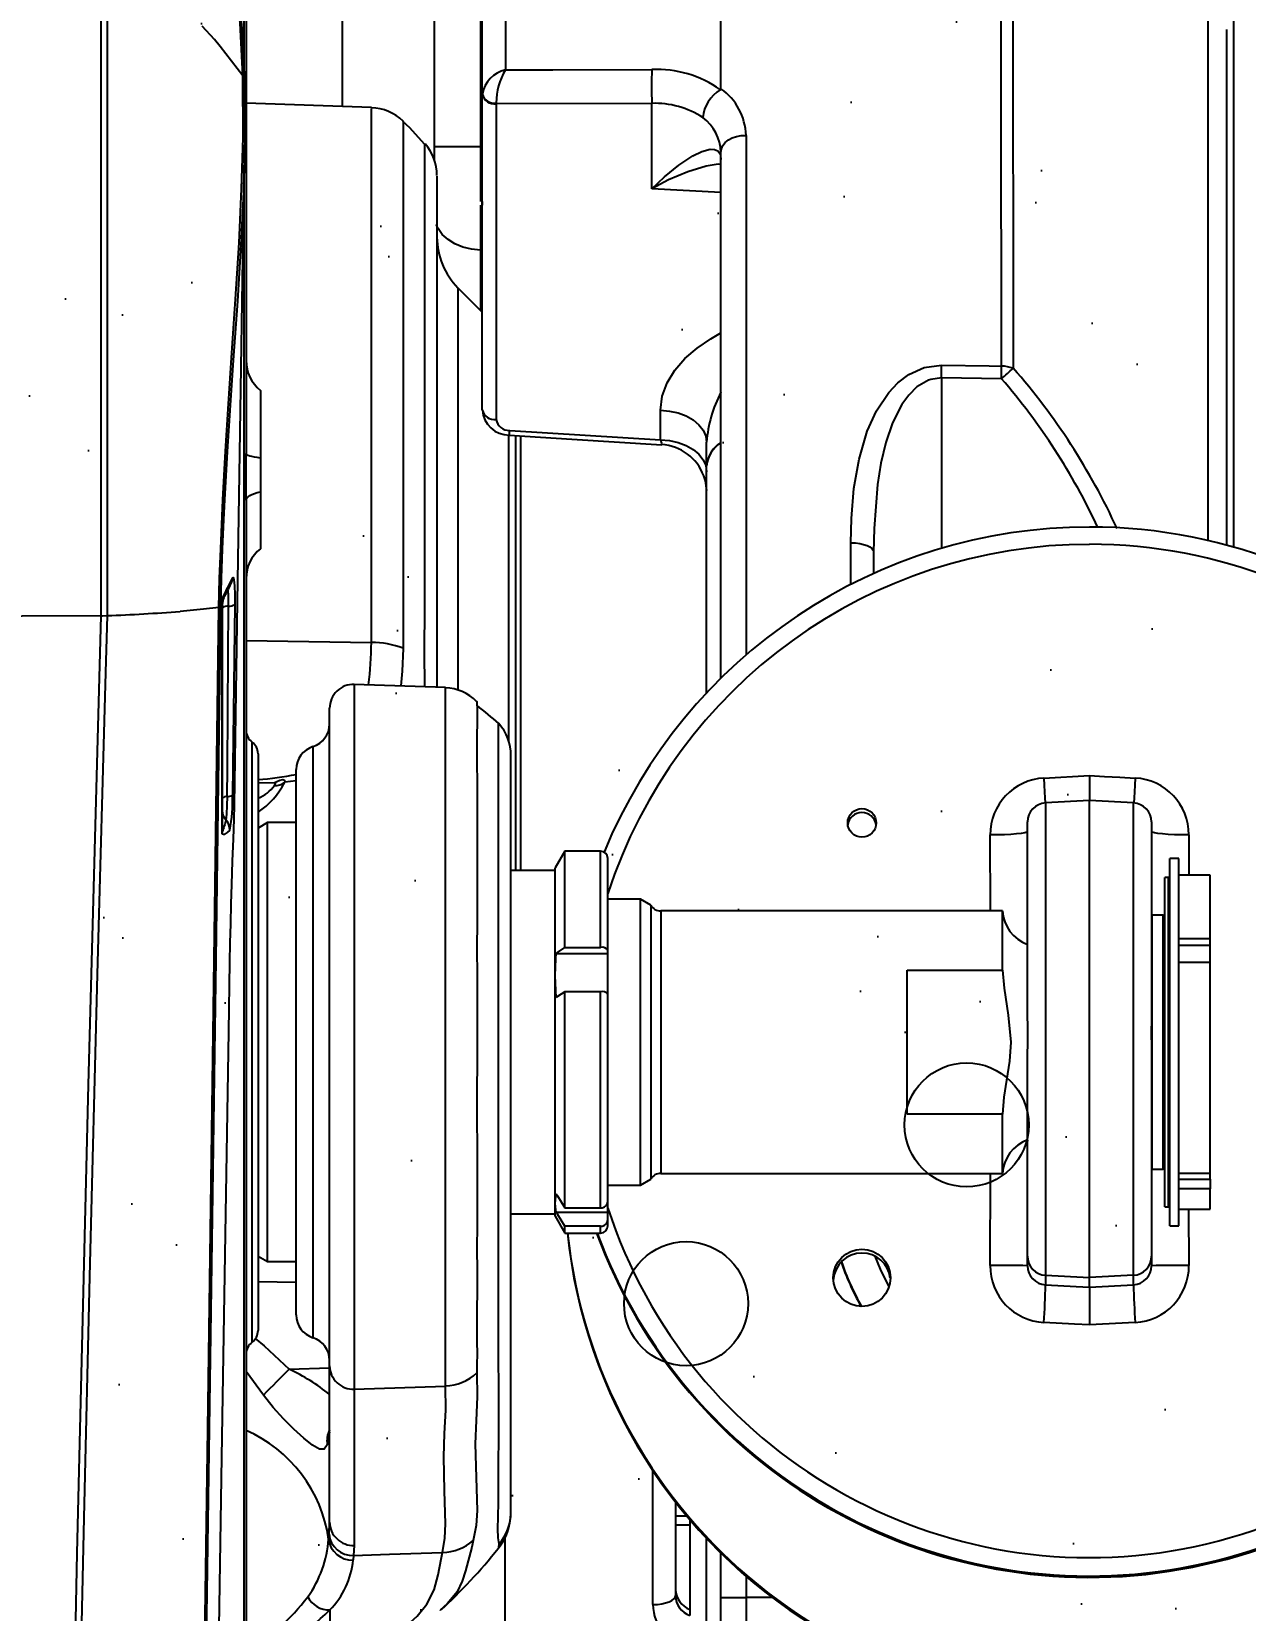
# Model space of a CAD drawing. Header units: millimetres. Extents: x -383313 to -161684, y -117025 to 99224.
# Drawn here: x -328706.5 to -328452.2, y 33545.6 to 33876.5 of the extents above; entities that cross this region are included whole.
import ezdxf

# ---------------------------------------------------------------- set-up
doc = ezdxf.new("R2010")
doc.units = ezdxf.units.MM
doc.header["$MEASUREMENT"] = 0
doc.linetypes.add('ESKD_shtrihpunktir', pattern=[18, 15, -1, 1, -1])
doc.layers.get('Defpoints').update_dxf_attribs({"color": 31})
doc.layers.add('001__КОНСТРУКТИВ__размеры внутр.', color=7, linetype='Continuous')
doc.layers.add('Робот', color=30, linetype='Continuous')
doc.styles.add('PSTUDIO', font='arial.ttf')
doc.dimstyles.new('PS_TICK', dxfattribs={"dimscale": 100, "dimtxt": 2.5, "dimasz": 1, "dimexe": 2, "dimexo": 2, "dimgap": 1, "dimtad": 1, "dimdec": 0, "dimzin": 0, "dimdsep": 46, "dimtxsty": 'PSTUDIO', "dimblk": 'ARCHTICK', "dimcen": 2, "dimdle": 1.5, "dimse1": 1, "dimse2": 1, "dimadec": 0, "dimazin": 0, "dimtfac": 1, "dimtdec": 0, "dimtix": 1, "dimtmove": 1, "dimatfit": 3, "dimldrblk": 'ARCHTICK', "dimfxl": 1, "dimtolj": 1, "dimtzin": 0, "dimarcsym": 0})

# ---------------------------------------------------------------- blocks, each defined once
blk = doc.blocks.new('ККМ-2.2.00.00.00 Пьедестал')
at = {"color": 140}
for centre in [(317.34, -256.5), (354.8, -315.3)]:
    blk.add_circle(centre, 13, dxfattribs=at)
blk = doc.blocks.new('Робот ABB IRB660_3.15 (сверху)')
at = {"layer": 'Робот', "color": 30}
for p, q in [((-92.5, 186.43), (-92.5, 560.97)), ((-189, 478.98), (-189, 403.99)), ((-192, 460), (-192, 416.35)), ((-146.71, 403.92), (-146.71, 454.35)), ((-197.26, 416.35), (-197.26, 435)), ((-185.5, 418.87), (-185.5, 420.14)), ((-185.5, 401.12), (-185.5, 418.87)), ((-177.76, 417.88), (-177.76, 389.84)), ((-133.2, 419.02), (-133.14, 419.08)), ((-202.73, 416.35), (-197.26, 416.35)), ((-197.26, 411.92), (-197.26, 416.35)), ((-192, 416.35), (-197.26, 416.35)), ((-192, 416.35), (-192, 407.07)), ((-182.5, 396.4), (-182.5, 415.98)), ((-115.17, 405.46), (-115.03, 407.59)), ((-115.03, 407.59), (-114.93, 408.52)), ((-133.67, 406.93), (-133.67, 406.93)), ((-115.17, 372.7), (-115.17, 405.46)), ((-109.78, 404.16), (-109.87, 403.11)), ((-185.5, 400.08), (-185.5, 401.12)), ((-182.5, 401.12), (-185.5, 401.12)), ((-109.87, 403.11), (-110, 400.58)), ((-110, 400.58), (-110, 367.86)), ((-182.5, 399.27), (-184.82, 399.27)), ((-148, 398.57), (-148, 239.96)), ((-110, 381.76), (-109.51, 384.37)), ((-96.12, 373.97), (-92.5, 368.99)), ((-115.17, 372.7), (-134.27, 372.06)), ((-115.17, 225.02), (-115.17, 372.7)), ((-101.52, 368.54), (-110, 368.27)), ((-110, 367.86), (-110, 230.02)), ((-106.5, 238.07), (-106.5, 361.93)), ((-93.75, 362.89), (-93.75, 237.11)), ((-278.81, 358.75), (-269.25, 359.25)), ((-269.25, 351.34), (-269.25, 359.25)), ((-95, 239.55), (-95, 360.45)), ((-103, 357.16), (-103, 242.84)), ((-269.25, 351.34), (-278.46, 350.86)), ((-278.46, 350.86), (-278.46, 348.86)), ((-269.25, 351.34), (-269.25, 349.34)), ((-260.04, 348.86), (-260.04, 350.86)), ((-278.46, 348.86), (-269.25, 349.34)), ((-278.46, 348.86), (-278.46, 249.87)), ((-269.25, 349.34), (-269.25, 249.38)), ((-260.04, 348.86), (-269.25, 349.34)), ((-260.04, 249.87), (-260.04, 348.86)), ((-103, 350.37), (-95, 350.21)), ((-290.02, 335), (-290.07, 346.79)), ((-282.25, 344.87), (-282.25, 346.85)), ((-282.25, 303.41), (-282.25, 344.87)), ((-256.25, 346.85), (-256.25, 344.87)), ((-256.25, 344.87), (-256.25, 303.41)), ((-248.43, 346.79), (-248.52, 327.5)), ((-97, 346), (-103, 346)), ((-95, 344.85), (-97, 346)), ((-97, 346), (-97, 254)), ((-286.1, 338.5), (-288, 338.5)), ((-288, 338.5), (-288, 278.78)), ((-286.1, 338.5), (-286.1, 278.78)), ((-282.25, 326.6), (-282.25, 338.5)), ((-256.25, 338.5), (-256.25, 320.76)), ((-168.3, 338.5), (-168.3, 337.18)), ((-159.32, 340), (-166.8, 340)), ((-166.8, 340), (-166.8, 338.57)), ((-166.8, 338.57), (-159.32, 338.57)), ((-157.3, 336.5), (-159.32, 340)), ((-159.32, 340), (-159.32, 338.57)), ((-288, 335), (-294.5, 335)), ((-294.5, 335), (-294.5, 330.75)), ((-285, 334.5), (-285.8, 334.5)), ((-285.8, 334.5), (-285.8, 265.5)), ((-285, 334.5), (-285, 280.99)), ((-168.3, 337.18), (-168.3, 335.63)), ((-157.5, 335.63), (-168.3, 335.63)), ((-168.3, 335.63), (-168.3, 331.8)), ((-159.32, 334.74), (-166.8, 334.74)), ((-166.8, 334.74), (-166.8, 289.42)), ((-159.32, 334.74), (-159.32, 289.42)), ((-157.3, 336.5), (-157.3, 333.72)), ((-148, 336), (-157.3, 336)), ((-168.3, 333.35), (-168.3, 290)), ((-157.3, 333.72), (-157.5, 331.8)), ((-157.3, 333.72), (-157.3, 286.02)), ((-294.5, 330.75), (-288, 330.75)), ((-294.5, 328.69), (-294.5, 330.75)), ((-294.5, 328.69), (-294.5, 327.44)), ((-288, 328.69), (-294.5, 328.69)), ((-175.13, 330), (-177.31, 328.72)), ((-177.31, 271.28), (-177.31, 328.72)), ((-168.3, 330), (-175.13, 330)), ((-175.13, 330), (-175.13, 270)), ((-288, 327.44), (-294.5, 327.44)), ((-294.5, 327.44), (-294.5, 283.29)), ((-282.3, 326.6), (-284.7, 326.6)), ((-284.7, 326.6), (-284.7, 273.4)), ((-282.3, 285.34), (-282.3, 326.6)), ((-179.4, 327.5), (-251, 327.5)), ((-251, 327.5), (-251, 315.07)), ((-179.4, 272.5), (-179.4, 327.5)), ((-256.23, 320.52), (-256.25, 320.76)), ((-251, 315.07), (-231, 315.07)), ((-231, 315.07), (-231, 284.93)), ((-282.25, 303.85), (-282.25, 310.61)), ((-256.25, 310.61), (-256.25, 303.85)), ((-282.25, 285.45), (-282.25, 293.12)), ((-282.25, 253.86), (-282.25, 291.77)), ((-256.25, 293.12), (-256.25, 285.45)), ((-256.25, 291.77), (-256.25, 253.86)), ((-168.3, 290.64), (-168.3, 281.4)), ((-166.8, 289.42), (-159.32, 289.42)), ((-157.5, 290.64), (-157.3, 286.02)), ((-282.3, 273.4), (-282.3, 285.34)), ((-251, 284.93), (-251, 272.5)), ((-231, 284.93), (-251, 284.93)), ((-157.3, 286.02), (-157.3, 263.5)), ((-294.5, 283.29), (-288, 283.29)), ((-294.5, 283.29), (-294.5, 279.64)), ((-157.5, 281.4), (-168.3, 281.4)), ((-168.3, 281.4), (-168.3, 280.76)), ((-294.5, 279.64), (-294.5, 278.28)), ((-288, 279.64), (-294.5, 279.64)), ((-288, 278.28), (-294.5, 278.28)), ((-294.5, 278.28), (-294.5, 265)), ((-288, 278.78), (-288, 261.5)), ((-286.1, 278.78), (-286.1, 261.5)), ((-285, 280.99), (-285, 265.5)), ((-256.25, 279.52), (-256.25, 261.5)), ((-168.3, 280.76), (-168.3, 261.5)), ((-159.32, 280.18), (-166.8, 280.18)), ((-166.8, 280.18), (-166.8, 260)), ((-159.32, 280.18), (-159.32, 260)), ((-284.7, 273.4), (-282.3, 273.4)), ((-282.25, 261.5), (-282.25, 273.4)), ((-251, 272.5), (-179.4, 272.5)), ((-248.5, 272.5), (-248.43, 256.57)), ((-177.31, 271.28), (-175.13, 270)), ((-175.13, 270), (-168.3, 270)), ((-168.3, 268.2), (-168.3, 266.65)), ((-294.5, 265), (-288, 265)), ((-290.07, 256.57), (-290.03, 265)), ((-285.8, 265.5), (-285, 265.5)), ((-288, 261.5), (-286.1, 261.5)), ((-159.32, 260), (-157.3, 263.5)), ((-157.3, 264), (-148, 264)), ((-150, 243.99), (-150, 264)), ((-149, 264), (-149, 244.19)), ((-166.8, 260), (-159.32, 260)), ((-97, 254), (-95, 255.15)), ((-87.5, 207.77), (-87.5, 255.59)), ((-110, 253.65), (-110, 250.34)), ((-103, 254), (-97, 254)), ((-278.46, 249.87), (-269.25, 249.38)), ((-269.25, 249.38), (-260.04, 249.87)), ((-269.25, 244.15), (-269.25, 249.38)), ((-103, 245.24), (-100.59, 245.52)), ((-98.43, 245.62), (-95, 245.71)), ((-259.69, 244.65), (-269.25, 244.15)), ((-150, 172.9), (-150, 243.99)), ((-149, 244.19), (-149, 172.83)), ((-147.5, 172.65), (-147.5, 236.78)), ((-145.42, 233.28), (-145.42, 233.29)), ((-189, 226.78), (-189, 179.21)), ((-136.89, 141.89), (-136.89, 226.14)), ((-134.27, 225.69), (-115.17, 225.02)), ((-132.5, 118.53), (-132.5, 225.63)), ((-192, 223.71), (-192, 113.47)), ((-197.26, 109.97), (-197.26, 218.85)), ((-92.5, 215.84), (-118.77, 216.24)), ((-86.78, 208.89), (-87.12, 208.87)), ((-63.38, 210.61), (-63.38, 210.61)), ((-63.38, 74.23), (-63.38, 210.61)), ((-62.11, 210.65), (-62.11, 210.65)), ((-62.11, 210.65), (-62.11, 73.96)), ((-87.86, 206.83), (-87.79, 206.96)), ((-219.26, 204.05), (-219.26, 195.34)), ((-224, 197.28), (-224, 201.78)), ((-299.5, 196.28), (-299.5, 74.21)), ((-238.21, 160.77), (-238.21, 196.51)), ((-95.5, 184.67), (-95.5, 196.59)), ((-95.5, 177.58), (-95.5, 184.67)), ((-189, 179.21), (-189, 179.12)), ((-189, 179.12), (-189, 174.25)), ((-95.5, 163.41), (-95.5, 177.58)), ((-92.5, 10.36), (-92.5, 176.67)), ((-179.35, 173.77), (-179.35, 167.56)), ((-147.74, 171.81), (-179.35, 173.77)), ((-144.9, 103.36), (-144.9, 169.52)), ((-142, 167.51), (-142, 101.36)), ((-250.79, 160.96), (-238.21, 160.77)), ((-142, 147), (-136.89, 141.89)), ((-142, 147), (-142, 124.31)), ((-141.65, 134.02), (-141.65, 146.65)), ((-142, 134.03), (-141.65, 134.02)), ((-141.65, 124.62), (-141.65, 134.02)), ((-142, 123.83), (-142, 124.58)), ((-142, 123.83), (-142, 119.79)), ((-141.65, 112.38), (-141.65, 123.84)), ((-192, 121.92), (-177.52, 121.17)), ((-177.52, 121.17), (-177.52, 103.26)), ((-191.95, 115.05), (-191.95, 115.09)), ((-132, 115.24), (-132, 112.38)), ((-141.65, 112.38), (-142, 112.38)), ((-141.65, 80), (-141.65, 112.38)), ((-141.65, 112.38), (-132, 112.38)), ((-132, 112.38), (-132, 80)), ((-129.92, 111.81), (-129.92, 111.81)), ((-125.39, 107.02), (-125.39, 107.02)), ((-177.52, 103.26), (-144.9, 103.36)), ((-144.89, 103.18), (-144.9, 103.36)), ((-118.78, 104.15), (-92.5, 103.23)), ((-118.77, 104.32), (-118.77, 104.32)), ((-112.7, 103.94), (-112.7, 70.01)), ((-192, 100.18), (-192, 61.51)), ((-142, 101.36), (-142, 101.28)), ((-142, 101.28), (-142, 82.78)), ((-146.83, 78.68), (-146.83, 96.24)), ((-91.79, 97.48), (-87.04, 91.36)), ((-91.79, 97.48), (-91.79, 97.48)), ((-87.04, 91.36), (-85.84, 89.88)), ((-85.84, 89.88), (-83.28, 87.09))]:
    blk.add_line(p, q, dxfattribs=at)
at = {"layer": 'Робот', "color": 30, "flags": 128}
for points in [[(-63.38, 210.61), (-63.04, 222.51), (-61.29, 285.85), (-59.68, 349.14), (-58.48, 399.68), (-57.37, 450.19), (-55.95, 523.79), (-54.49, 612.33), (-53.29, 700.73), (-52.25, 795.88), (-51.43, 890.85), (-50.86, 985.61), (-50.53, 1080.14), (-50.47, 1174.39), (-50.58, 1233.13), (-50.8, 1291.76), (-51.25, 1366.53), (-51.89, 1441.11), (-52.67, 1512.88)], [(-51.29, 1513.01), (-50.56, 1441.22), (-49.97, 1366.76), (-49.55, 1292.09), (-49.55, 1291.85), (-49.34, 1233.33), (-49.22, 1174.7), (-49.23, 1115.97), (-49.35, 1057.14), (-49.72, 968.34), (-50.28, 879.33), (-51.06, 790.13), (-52.05, 700.76), (-53.42, 603.06), (-55.11, 505.16), (-57.12, 407.11), (-59.46, 308.93), (-62.11, 210.65)], [(-68.83, 1510), (-70.05, 1423.38), (-71.27, 1336.56), (-72.49, 1249.6), (-73.7, 1162.46), (-74.72, 1089.68), (-75.73, 1016.8), (-77.08, 919.43), (-78.42, 821.89), (-79.76, 724.18), (-80.76, 650.8), (-81.77, 577.34), (-83.11, 479.25), (-84.45, 381.04), (-85.78, 282.7), (-86.78, 208.89)], [(-87.13, 208.87), (-86.12, 282.61), (-85.1, 356.35), (-84.09, 430.03), (-83.08, 503.66), (-82.07, 577.21), (-81.06, 650.67), (-80.05, 724.04), (-79.04, 797.32), (-78.03, 870.51), (-77.02, 943.62), (-76.01, 1016.63), (-75, 1089.5), (-73.99, 1162.27), (-72.79, 1249.39), (-71.57, 1336.34), (-70.4, 1420.72), (-69.22, 1504.93)], [(-92.09, 561.17), (-92.09, 483.11), (-92.09, 404.99), (-92.09, 317.41), (-92.09, 229.77), (-92.09, 142.07), (-92.09, 119.29)], [(-85.8, 490.75), (-86.03, 476.12), (-87.44, 386.99), (-88.87, 297.78), (-89.1, 283.22)], [(-110.1, 433.67), (-118.34, 427.98), (-122.17, 425.37), (-125.57, 422.8), (-128.36, 420.27), (-130.39, 417.76), (-131.88, 414.74), (-132.76, 411.65), (-133.4, 408.35), (-133.67, 406.93)], [(-110.03, 418.99), (-110.05, 421.75), (-110.06, 424.55), (-110.07, 427.36), (-110.08, 429.53), (-110.09, 431.64), (-110.1, 433.67)], [(-177.76, 417.88), (-178.7, 417.83), (-179.59, 417.71), (-180.41, 417.53), (-181.13, 417.29), (-181.71, 417), (-182.14, 416.68), (-182.41, 416.34), (-182.5, 415.98)], [(-140.1, 404.41), (-139.77, 405.84), (-138.46, 410.76), (-137.77, 412.98), (-136.7, 415.17), (-134.63, 417.71), (-133.2, 419.02)], [(-115.03, 407.59), (-122.54, 407.33), (-133.67, 406.93)], [(-145.32, 406.08), (-145.48, 405.92), (-145.55, 405.11)], [(-145.55, 405.11), (-145.34, 403.9), (-145.28, 401.99), (-145.3, 399.46), (-145.37, 396.43), (-145.41, 392.94), (-145.42, 389.25), (-145.43, 381.87), (-145.43, 370.72), (-145.42, 367.87), (-145.42, 364.86), (-145.41, 362.18), (-145.41, 358.54), (-145.42, 353.94), (-145.42, 350.48), (-145.42, 346.67), (-145.42, 342.42), (-145.42, 337.86), (-145.42, 333.15), (-145.42, 328.22), (-145.42, 322.94), (-145.42, 317.5), (-145.42, 312.09), (-145.42, 306.61), (-145.42, 300.92), (-145.42, 295.22), (-145.42, 289.69), (-145.42, 284.24), (-145.42, 278.75), (-145.42, 273.4), (-145.42, 268.41), (-145.42, 263.63), (-145.42, 258.97), (-145.42, 254.61), (-145.42, 250.7), (-145.42, 247.13), (-145.42, 243.84), (-145.42, 240.96), (-145.42, 238.56), (-145.42, 236.59), (-145.42, 235.03), (-145.42, 233.94), (-145.42, 233.24), (-145.42, 233.28)], [(-140.88, 369.3), (-140.95, 374.32), (-140.68, 379.29), (-140.51, 384.16), (-140.7, 391.25), (-140.92, 398.17), (-140.71, 401.28), (-140.1, 404.41)], [(-133.67, 406.93), (-134.16, 403.94), (-134.31, 400.92), (-134.09, 394.01), (-133.91, 386.9), (-134.08, 382.04), (-134.33, 377.09), (-134.27, 372.06)], [(-109.51, 384.37), (-108.87, 385.29), (-107.9, 385.3), (-106.43, 384.46), (-104.62, 383), (-102.53, 381.1), (-100.36, 378.96), (-98.17, 376.58), (-96.12, 373.97)], [(-134.27, 372.06), (-134.25, 370.3), (-134.28, 368.07), (-134.27, 365.28), (-134.27, 362.01), (-134.27, 358.4), (-134.27, 354.4), (-134.27, 349.88), (-134.27, 345.01), (-134.27, 339.94), (-134.27, 334.6), (-134.27, 328.85), (-134.27, 322.9), (-134.27, 316.95), (-134.27, 310.88), (-134.27, 304.56), (-134.27, 298.21), (-134.27, 292.04), (-134.27, 285.94), (-134.27, 279.75), (-134.27, 273.72), (-134.27, 268.04), (-134.27, 262.58), (-134.27, 257.23), (-134.27, 252.19), (-134.27, 247.63), (-134.27, 243.44), (-134.27, 239.52), (-134.27, 236.06), (-134.27, 233.13), (-134.27, 230.67), (-134.27, 228.64), (-134.27, 227.13), (-134.27, 226.26), (-134.27, 225.79), (-134.27, 225.73)], [(-140.89, 229.51), (-140.89, 229.89), (-140.89, 231.3), (-140.89, 233.18), (-140.88, 235.59), (-140.88, 238.48), (-140.88, 241.72), (-140.89, 245.36), (-140.89, 249.5), (-140.89, 254), (-140.89, 258.71), (-140.89, 263.7), (-140.89, 269.09), (-140.89, 274.71), (-140.88, 280.35), (-140.89, 286.13), (-140.89, 292.17), (-140.89, 298.27), (-140.89, 304.21), (-140.88, 310.13), (-140.88, 316.14), (-140.89, 322.03), (-140.89, 327.6), (-140.89, 332.98), (-140.89, 338.28), (-140.88, 343.3), (-140.89, 347.87), (-140.89, 352.1), (-140.88, 356.08), (-140.88, 359.66), (-140.88, 362.71), (-140.89, 365.33), (-140.86, 367.56), (-140.88, 369.3)], [(-94.43, 362.12), (-96.26, 363.62), (-101.52, 368.54)], [(-269.25, 359.25), (-266.09, 359.08), (-259.69, 358.75)], [(-260.04, 350.86), (-266.48, 351.2), (-269.25, 351.34)], [(-224.25, 344.83), (-225.37, 347.57), (-227.13, 351.15)], [(-159.32, 338.57), (-157.76, 336.06), (-157.5, 335.63)], [(-157.5, 331.8), (-157.76, 332.23), (-159.32, 334.74)], [(-157.5, 335.63), (-157.41, 335.17), (-157.3, 333.72)], [(-251, 284.93), (-251.34, 288.67), (-252.23, 294.32), (-252.74, 300), (-252.47, 304), (-251.87, 307.98), (-251.32, 311.51), (-251, 315.07)], [(-282.25, 291.77), (-282.25, 291.8), (-282.21, 295.68), (-282.2, 297.55), (-282.24, 301.57), (-282.25, 303.09), (-282.25, 303.39), (-282.25, 303.41)], [(-256.25, 303.41), (-256.25, 303.39), (-256.29, 299.43), (-256.3, 297.55), (-256.26, 293.57), (-256.25, 292.08), (-256.25, 291.8), (-256.25, 291.77)], [(-159.32, 289.42), (-157.76, 290.46), (-157.5, 290.64)], [(-157.3, 286.02), (-157.41, 282.51), (-157.5, 281.4)], [(-157.5, 281.4), (-157.76, 281.22), (-159.32, 280.18)], [(-89.1, 283.22), (-89.18, 279.19), (-89.27, 275.17), (-89.38, 271.03), (-89.51, 266.97), (-89.68, 262.08), (-89.84, 257.41), (-89.97, 253.28), (-90.05, 250.23)], [(-290.07, 256.57), (-288.54, 256.56), (-287.07, 256.52), (-285.71, 256.45), (-284.53, 256.37), (-283.56, 256.26), (-282.84, 256.14), (-282.4, 256.01), (-282.25, 255.88)], [(-256.25, 255.88), (-256.1, 256.01), (-255.66, 256.14), (-254.94, 256.26), (-253.97, 256.37), (-252.79, 256.45), (-251.43, 256.52), (-249.96, 256.56), (-248.43, 256.57)], [(-89.09, 255.55), (-88.56, 256.07), (-87.91, 256.45), (-87.73, 256.48), (-87.55, 256.4)], [(-87.55, 256.4), (-87.46, 256.28), (-87.46, 256.27)], [(-87.46, 256.27), (-87.46, 256.27), (-87.54, 255.96)], [(-87.46, 256.27), (-87.45, 231.76), (-87.44, 207.17)], [(-278.81, 244.65), (-278.73, 246.14), (-278.66, 247.55), (-278.6, 248.83), (-278.54, 249.87)], [(-259.69, 244.65), (-259.77, 246.14), (-259.84, 247.55), (-259.9, 248.83), (-259.96, 249.87)], [(-90.05, 250.23), (-90.71, 207.74), (-91.41, 163.15), (-92.12, 117.59), (-92.21, 111.97)], [(-90.11, 208.31), (-89.77, 236.38), (-89.62, 248.26)], [(-88.56, 248.54), (-88.6, 242.6), (-88.75, 218.84), (-88.81, 208.6)], [(-98.29, 245.63), (-99.58, 245.11), (-100.19, 244.99), (-100.54, 245.11), (-100.59, 245.52)], [(-98.83, 245.58), (-98.83, 245.58), (-98.71, 245.6), (-98.44, 245.62)], [(-98.45, 246.2), (-98.68, 245.78), (-98.63, 245.65), (-98.49, 245.62), (-98.43, 245.63)], [(-269.25, 244.15), (-272.41, 244.32), (-275.61, 244.48), (-278.81, 244.65)], [(-129.93, 225.54), (-129.91, 218.07), (-129.92, 209.04), (-129.92, 199.95), (-129.92, 191.15), (-129.92, 182.7), (-129.92, 174.4), (-129.92, 166.5), (-129.92, 159.06), (-129.92, 149.09), (-129.92, 140.18), (-129.92, 134.71), (-129.92, 129.79), (-129.92, 125.43), (-129.92, 120.17), (-129.92, 116.14), (-129.92, 113.33), (-129.92, 111.87), (-129.92, 111.81)], [(-125.39, 217.47), (-125.18, 222.26), (-124.9, 225.36)], [(-125.39, 107.02), (-125.39, 106.98), (-125.39, 107.43), (-125.38, 108.51), (-125.39, 111.2), (-125.38, 115.19), (-125.38, 118.66), (-125.38, 122.73), (-125.39, 127.38), (-125.38, 135.15), (-125.38, 144.06), (-125.38, 150.8), (-125.39, 158.03), (-125.39, 165.72), (-125.39, 177.34), (-125.39, 189.77), (-125.4, 203.29), (-125.39, 217.47)], [(-118.77, 216.24), (-118.78, 202.23), (-118.77, 188.86), (-118.77, 175.88), (-118.77, 163.76), (-118.77, 152.54), (-118.77, 142.35), (-118.77, 135.98), (-118.77, 130.14), (-118.77, 124.86), (-118.77, 118.18), (-118.77, 112.77), (-118.77, 109.8), (-118.77, 107.44), (-118.77, 105.72), (-118.77, 104.33), (-118.77, 104.32)], [(-86.78, 208.89), (-86.95, 202.74), (-87.17, 196.6), (-87.63, 186.33), (-88.2, 176.18), (-88.82, 166.23), (-89.47, 156.57), (-90.29, 144.28), (-91.01, 132.47), (-91.55, 121.16), (-91.85, 110.38), (-91.79, 97.48)], [(-87.79, 190.49), (-87.51, 196.69), (-87.29, 202.76), (-87.12, 208.87)], [(-86.78, 208.89), (-83.58, 209.27), (-78.68, 209.72)], [(-62.11, 210.65), (-62.43, 210.64), (-63.38, 210.61)], [(-62.11, 210.65), (-45.57, 210.74), (-22.79, 210.86), (0, 210.98)], [(-89.64, 202.7), (-89.8, 202.59), (-89.96, 203.13), (-90.06, 204.37), (-90.12, 206.16), (-90.11, 208.31)], [(-87.79, 206.96), (-87.76, 207.02), (-87.56, 207.23)], [(-87.44, 207.17), (-87.45, 207.16), (-87.58, 206.77)], [(-87.56, 207.23), (-87.45, 207.17), (-87.44, 207.17)], [(-87.5, 207.77), (-87.45, 207.17), (-87.44, 207.17)], [(-297.92, 87.75), (-297.92, 92.21), (-297.93, 97.28), (-297.93, 102.93), (-297.93, 110.81), (-297.93, 119.59), (-297.94, 129.2), (-297.94, 139.56), (-297.95, 150.63), (-297.95, 162.78), (-297.96, 175.62), (-297.97, 189.07), (-297.97, 196.02)], [(-238.21, 160.77), (-235.98, 161.1), (-235.49, 161.27), (-233.06, 162.7), (-231.36, 164.38), (-229.94, 166.35), (-227.99, 170.18), (-226.57, 174.32), (-225.53, 178.67), (-224.82, 183.12), (-224.09, 192.32), (-224, 197.28)], [(-219.26, 195.34), (-219.38, 190.29), (-219.89, 184), (-220.94, 177.85), (-222.68, 171.95), (-224.59, 167.71), (-227.18, 163.83), (-229.09, 161.81), (-231.35, 160.11), (-234.58, 158.64), (-238.21, 158.14)], [(-219.26, 195.34), (-220.2, 195.39), (-221.09, 195.52), (-221.91, 195.7), (-222.63, 195.94), (-223.21, 196.23), (-223.64, 196.56), (-223.91, 196.91), (-224, 197.28)], [(-294.14, 194.91), (-294.13, 188.03), (-294.13, 174.46), (-294.12, 161.49), (-294.11, 149.23), (-294.11, 138.06), (-294.11, 127.59), (-294.1, 117.9), (-294.1, 109.04), (-294.1, 101.08), (-294.1, 95.38), (-294.09, 90.26), (-294.09, 85.76)], [(-92.15, 98.57), (-92.22, 111.32), (-91.93, 121.88), (-91.39, 132.94), (-90.66, 144.74), (-89.82, 157.05), (-89.18, 166.5), (-88.56, 176.19), (-87.98, 186.36), (-87.79, 190.49)], [(-92.5, 186.43), (-92.55, 186.18), (-92.7, 185.93), (-92.95, 185.69), (-93.29, 185.45), (-93.72, 185.23), (-94.24, 185.03), (-94.83, 184.84), (-95.5, 184.67)], [(-92.5, 186.43), (-92.5, 178.81), (-92.5, 176.67)], [(-188.35, 181.32), (-188.72, 182.34), (-189, 184.38)], [(-179.35, 173.77), (-181.25, 173.94), (-183.07, 174.34), (-184.74, 174.98), (-186.19, 175.81), (-187.39, 176.81), (-188.27, 177.95), (-188.82, 179.18), (-189, 180.46)], [(-95.5, 177.58), (-94.83, 177.49), (-94.24, 177.39), (-93.72, 177.29), (-93.29, 177.17), (-92.95, 177.05), (-92.7, 176.93), (-92.55, 176.8), (-92.5, 176.67)], [(-179.35, 167.56), (-181.25, 167.73), (-183.07, 168.13), (-184.74, 168.77), (-186.19, 169.6), (-187.39, 170.6), (-188.27, 171.74), (-188.82, 172.97), (-189, 174.25)], [(-147.66, 172.81), (-160.77, 173.61), (-179.61, 174.79)], [(-179.35, 167.56), (-179.7, 164.63), (-180.72, 161.81), (-182.34, 159.17), (-184.47, 156.75), (-187.03, 154.56), (-189.91, 152.59), (-192, 151.37)], [(-253.18, 48.63), (-253.18, 55.54), (-253.18, 63.62), (-253.18, 73.02), (-253.19, 83.54), (-253.2, 92.58), (-253.21, 102.26), (-253.21, 112.53), (-253.22, 123.71), (-253.24, 135.48), (-253.25, 147.76), (-253.26, 158.75)], [(-250.79, 158.33), (-250.78, 147.3), (-250.77, 135.32), (-250.76, 123.84), (-250.75, 112.9), (-250.74, 102.25), (-250.73, 92.23), (-250.72, 82.89), (-250.72, 72.53), (-250.71, 63.26), (-250.71, 54.96), (-250.71, 47.88)], [(-238.21, 158.14), (-248.2, 158.29), (-250.79, 158.33)], [(-141.65, 134.02), (-139.75, 133.84), (-137.93, 133.4), (-136.26, 132.72), (-134.81, 131.82), (-133.61, 130.74), (-132.73, 129.51), (-132.34, 128.67)], [(-177.52, 121.17), (-177.54, 121.15), (-180.16, 118.67), (-183.18, 116.2), (-186.1, 114.26), (-188, 113.34), (-189.72, 112.89), (-190.63, 112.91), (-191.37, 113.24), (-191.83, 113.87), (-192, 114.88)], [(-192, 116.05), (-191.44, 116.03), (-188.88, 116.42), (-185.05, 117.58), (-181.01, 119.31), (-177.55, 121.16), (-177.52, 121.17)], [(-192, 113.47), (-192.1, 112.76), (-192.41, 112.09), (-192.9, 111.47), (-193.56, 110.93), (-194.36, 110.49), (-195.27, 110.18), (-196.25, 110.01), (-197.26, 109.97)], [(-129.89, 111.84), (-126.8, 108.36), (-125.35, 107.05)], [(-146.83, 96.24), (-156.81, 96.21), (-177.52, 96.16)], [(-91.27, 83.99), (-91.6, 87.6), (-92.15, 98.57)], [(-92.09, 97.34), (-92.09, 54.32), (-92.09, 10.44)]]:
    blk.add_lwpolyline(points, dxfattribs=at)
at = {"layer": 'Робот'}
for radius in [3150, 1054]:
    blk.add_circle((0, 0), radius, dxfattribs=at)
at = {"layer": 'Робот', "color": 30, "linetype": 'ESKD_shtrihpunktir', "ltscale": 15}
blk.add_circle((0, 0), 710, dxfattribs=at)
at = {"layer": 'Робот', "color": 30}
for centre, radius in [((-221.55, 349.38), 6), ((-221.56, 254.05), 2.99)]:
    blk.add_circle(centre, radius, dxfattribs=at)
for centre, radius, start, end in [((-269.25, 328.74), 110, 58.4215, 179.9605), ((-269.25, 328.6), 110, 58.4215, 179.9605), ((-269.25, 328.43), 110, 6.0379, 179.9526), ((-69.71, 377.83), 57.62, 113.2981, 134.4121), ((-71.6, 391.05), 42.17, 119.7068, 143.3131), ((-186.9, 417.77), 9.14, 0.6845, 81.166), ((-269.15, 328.8), 109.9, 5.8509, 58.4496), ((-269.15, 328.66), 109.9, 5.9237, 58.4496), ((-186.89, 415.98), 4.39, 0.0093, 71.5155), ((-187.01, 414.62), 4.51, 1.5907, 70.4308), ((-58.96, 337.5), 110.3, 132.3207, 141.5448), ((-97.63, 406.82), 17.38, 135.5277, 174.3737), ((-109.95, 413.88), 5.11, 27.5901, 90.9207), ((-85.92, 402.37), 23.94, 144.5704, 175.7215), ((-269.24, 302.15), 110.01, 20.1245, 179.9505), ((-269.24, 301.99), 110.01, 20.2125, 179.9507), ((-269.24, 301.86), 110.01, 20.2839, 179.9499), ((-269.23, 301.84), 106.17, 18.0732, 269.9902), ((-114.84, 402.61), 4.99, 5.7194, 92.1915), ((-114.74, 403.53), 5, 7.2392, 92.145), ((-138.04, 398.56), 9.96, 138.9062, 179.9905), ((-136.48, 398.76), 11.49, 140.0879, 179.9678), ((-133.45, 396.92), 10.01, 91.2355, 131.6249), ((-114.95, 400.52), 4.95, 0.7222, 92.6377), ((-80.65, 408.29), 29.42, 188.069, 246.2541), ((-114.45, 383.54), 5.01, 332.6246, 9.5661), ((-359.52, 630.58), 367.73, 314.5545, 315.7478), ((-133.9, 361.87), 10.19, 92.0608, 133.2102), ((-114.93, 367.78), 4.93, 0.9392, 92.8235), ((-84.55, 405.14), 40.34, 230.8836, 245.1183), ((-105, 366.7), 5, 180, 252.5424), ((-95.5, 365.33), 3, 305.6853, 0), ((-108, 357.16), 5, 0, 72.5424), ((-92, 360.45), 3, 125.6853, 180), ((-278.19, 346.87), 11.89, 93.002, 180.4147), ((-547.72, 342.88), 269.38, 1.6979, 3.3772), ((9.22, 342.88), 269.38, 176.6228, 178.3021), ((-260.34, 346.85), 11.91, 359.6856, 86.8977), ((-269.19, 328.14), 54.94, 18.9917, 29.73), ((-269.19, 328.33), 54.94, 18.8305, 29.4747), ((-278.24, 346.86), 4.01, 93.077, 180.1212), ((-260.25, 346.86), 4, 359.8501, 86.9517), ((-278.25, 344.87), 4, 92.9758, 179.979), ((-260.25, 344.87), 4, 0.021, 87.0242), ((-221.55, 350.19), 6, 187.0564, 270.0197), ((-221.55, 350.19), 6, 269.9715, 356.9027), ((-288.14, 594.67), 247.89, 269.5537, 271.3623), ((-250.36, 594.67), 247.89, 268.6377, 270.4463), ((-166.8, 338.5), 1.5, 90, 180), ((-166.85, 337.13), 1.45, 87.9421, 177.9845), ((-285.8, 334.8), 0.3, 180, 270), ((-166.86, 333.31), 1.44, 87.5945, 178.3322), ((-179.4, 329.9), 2.4, 270, 330.6728), ((-284.7, 326.9), 0.3, 180, 270), ((-282.3, 326.9), 0.3, 270, 279.5941), ((-258.98, 328), 8, 289.9863, 356.4167), ((-269.29, 302), 109.96, 180.0224, 270.0228), ((-167.13, 290.79), 1.41, 214.1112, 283.656), ((-258.98, 272), 8, 3.5833, 70.0137), ((-167.19, 281.41), 1.29, 210.3103, 287.4569), ((-284.7, 273.1), 0.3, 90, 180), ((-282.3, 273.1), 0.3, 80.4059, 90), ((-179.4, 270.1), 2.4, 29.3272, 90), ((-269.23, 301.88), 106.2, 269.9866, 341.8641), ((-285.8, 265.2), 0.3, 90, 180), ((-166.8, 261.5), 1.5, 180, 270), ((-269.23, 302.05), 110, 269.9892, 337.6274), ((-278.18, 256.52), 11.89, 179.755, 266.9913), ((-260.31, 256.52), 11.88, 272.9762, 0.2774), ((-61.41, 249.86), 28.25, 168.3915, 183.2465), ((-86.08, 255.5), 3, 179.2118, 222.5128), ((-270.57, 310.81), 191.08, 342.5378, 343.3161), ((-89.3, 255.59), 1.8, 0.0181, 11.6208), ((-278.25, 253.86), 4, 180, 267), ((-260.25, 253.86), 4, 273, 0), ((-221.55, 254.86), 3, 188.6237, 270.0176), ((-221.55, 254.86), 3, 269.9715, 353.122), ((-85.92, 238.13), 16.43, 123.5484, 153.2604), ((-48.6, 248.87), 39.97, 173.3911, 180.482), ((-90.43, 251.47), 2.93, 0.0688, 43.3708), ((-91.99, 241.43), 8.04, 112.008, 143.5504), ((-88.65, 246.72), 1.82, 87.1984, 122.1811), ((-88.43, 249.97), 1.44, 264.8228, 310.4685), ((-88.57, 168.74), 76.51, 94.8228, 100.8729), ((-98.72, 243.34), 2.87, 84.7436, 130.7404), ((-108, 242.84), 5, 287.4576, 0), ((-138, 239.9), 10, 179.9975, 221.7137), ((-92, 239.55), 3, 180, 234.3147), ((-105, 233.3), 5, 107.4576, 180), ((-95.5, 234.67), 3, 0, 54.3147), ((-88.51, 297), 85.47, 228.2385, 232.1873), ((-103.01, 229.3), 37.88, 179.6856, 181.1531), ((-133.9, 235.39), 9.67, 224.4802, 267.847), ((-115, 230.02), 5, 268, 0), ((-21.83, 214.15), 96.96, 173.4986, 178.766), ((-118.74, 234.83), 18.6, 249.0511, 269.8913), ((-88.95, 206.22), 2.39, 86.657, 119.1663), ((-59.87, 207.6), 28.96, 178.0091, 184.7127), ((-88.62, 210.48), 1.88, 264.2398, 306.5457), ((-47.8, -190.32), 401.24, 92.2253, 94.4138), ((-167.98, 244.93), 88.99, 331.6708, 334.6088), ((-70.68, 196.03), 20.26, 147.4287, 157.2244), ((-90.5, 208.27), 3, 331.5247, 360), ((-85.13, 206.87), 2.45, 171.6111, 182.345), ((-90.11, 207.77), 2.61, 348.0948, 359.9937), ((-100.5, 202.83), 8, 308.6822, 0), ((-86.77, 202.69), 2.87, 155.1775, 179.75), ((-148.41, 250.49), 139.32, 204.6561, 221.186), ((-148.17, 249.64), 135.63, 205.0811, 220.8295), ((-195.24, 179.75), 6.26, 301.1471, 355.0512), ((-195.24, 179.66), 6.26, 301.1277, 355.0411), ((-179, 184.76), 10, 200.1577, 266.4643), ((-215.9, 176.32), 26.98, 332.3554, 355.5897), ((-185.28, 172.68), 6.03, 10.3795, 19.9061), ((-128.81, 170.77), 18.96, 173.8432, 176.8396), ((-147.54, 167.24), 5.53, 2.9973, 91.2346), ((-147.63, 169.03), 2.78, 10.0728, 92.1786), ((-144.55, 166.92), 2.62, 12.9953, 97.5682), ((-100.5, 157.17), 8, 0, 51.3178), ((-180.05, 79.57), 107.83, 130.9957, 132.7578), ((-167.61, 159.64), 83.19, 179.092, 180.908), ((-155, 159.46), 83.22, 179.0934, 180.9066), ((-250.62, 166.72), 8.39, 251.6963, 268.861), ((-147.5, 131.29), 15, 0, 45), ((-122.5, 118.36), 10, 179.9977, 221.4479), ((-182.29, 113.96), 9.73, 182.9036, 232.4246), ((-184.8, 110.37), 12.47, 181.8168, 234.7157), ((-195.87, 107), 7.69, 301.2722, 354.4498), ((-178.23, 121.36), 18.11, 236.5241, 272.2369), ((-118.58, 113.81), 9.62, 224.9583, 268.8331), ((-262.81, 99.71), 85.36, 357.6152, 2.3848), ((-159.19, 103.43), 14.3, 329.8292, 359.0066), ((-144.55, 100.77), 2.62, 12.9953, 97.5682), ((-144.51, 100.61), 2.6, 15.0545, 98.4183), ((-191.72, 100.2), 0.279, 123.8813, 182.6738), ((-178.53, 119.06), 22.92, 234.3734, 272.5047), ((-148.07, 102.26), 6.14, 281.6562, 350.8765), ((-90.63, 98.48), 1.53, 176.8484, 220.8411), ((183.7, 105.56), 275.6, 181.6786, 186.2682)]:
    blk.add_arc(centre, radius, start, end, dxfattribs=at)
blk = doc.blocks.new('A$C0e877309')
h = blk.add_hatch()
h.set_pattern_fill('AR-SAND', color=256, scale=2)
h.set_pattern_definition([(37.5, (-2480.5, -1360.185), (-3.2, 97.8826), [0, -77.216, 0, -86.36, 0, -82.55]), (7.5, (-2480.5, -1360.19), (89.9047, 143.365), [0, -41.656, 0, -69.596, 0, -26.67]), (327.5, (-2542.98, -1360.185), (158.1985, 0.2874), [0, -25.4, 0, -91.44, 0, -119.38]), (317.5, (-2542.98, -1360.19), (152.7113, 44.586), [0, -12.7, 0, -59.944, 0, -68.58])])
h.paths.add_polyline_path([(-975.05, 987.36), (-975.05, -1012.64), (1024.95, -1012.64), (1024.95, 987.36)])
blk = doc.blocks.new('_ArchTick')
at = {"color": 0, "linetype": 'ByBlock', "const_width": 0.15}
blk.add_lwpolyline([(-0.5, -0.5), (0.5, 0.5)], dxfattribs=at)
blk = doc.blocks.new('*D237')
at = {"layer": '001__КОНСТРУКТИВ__размеры внутр.', "color": 0, "lineweight": -2, "ltscale": 100, "transparency": 16777216}
for p, q in [((-327855.35, 34937.09), (-327855.35, 32837.09)), ((-328671.76, 34887.09), (-327655.35, 34887.09)), ((-328671.76, 32887.09), (-327655.35, 32887.09))]:
    blk.add_line(p, q, dxfattribs=at)
at = {"layer": 'Defpoints', "color": 0, "ltscale": 100, "transparency": 16777216}
for p in [(-328671.76, 34887.09), (-328671.76, 32887.09), (-327855.35, 32887.09)]:
    blk.add_point(p, dxfattribs=at)
at = {"layer": '001__КОНСТРУКТИВ__размеры внутр.', "color": 0, "lineweight": -2, "ltscale": 100, "transparency": 16777216, "xscale": 100, "yscale": 100, "zscale": 100}
for p, rotation in [((-327855.35, 34887.09), 90), ((-327855.35, 32887.09), 270)]:
    blk.add_blockref('_ArchTick', p, dxfattribs=dict(at, rotation=rotation))
at = {"layer": '001__КОНСТРУКТИВ__размеры внутр.', "color": 0, "ltscale": 100, "transparency": 16777216, "insert": (-327926.41, 33887.09), "char_height": 100, "attachment_point": 5, "rotation": 90, "style": 'PSTUDIO'}
blk.add_mtext('\\A1;2000', dxfattribs=at)

msp = doc.modelspace()

# ---------------------------------------------------------------- block references
at = {"ltscale": 100}
msp.add_blockref('A$C0e877309', (-328691.07698, 33898.72651), dxfattribs=at)
at = {"rotation": 270}
msp.add_blockref('ККМ-2.2.00.00.00 Пьедестал', (-328254.07832, 33964.72825), dxfattribs=at)
at = {"layer": 'Робот', "rotation": 180}
msp.add_blockref('Робот ABB IRB660_3.15 (сверху)', (-328754.07698, 33964.72651), dxfattribs=at)

# ---------------------------------------------------------------- dimensions: what is measured, and where the dimension line sits
at = {"layer": '001__КОНСТРУКТИВ__размеры внутр.', "ltscale": 100}
dim = msp.add_linear_dim(base=(-327855.35373, 32887.08806), p1=(-328671.76062, 34887.08806), p2=(-328671.76062, 32887.08806), angle=90, dimstyle='PS_TICK', override={"dimtxt": 1, "dimexo": 0, "dimgap": 0.2, "dimdle": 0.5, "dimse1": 0, "dimse2": 0}, dxfattribs=at)
dim.commit()
dim.dimension.update_dxf_attribs({"geometry": '*D237', "text_midpoint": (-327926.41103, 33887.08806)})

doc.saveas('drawing.dxf')
